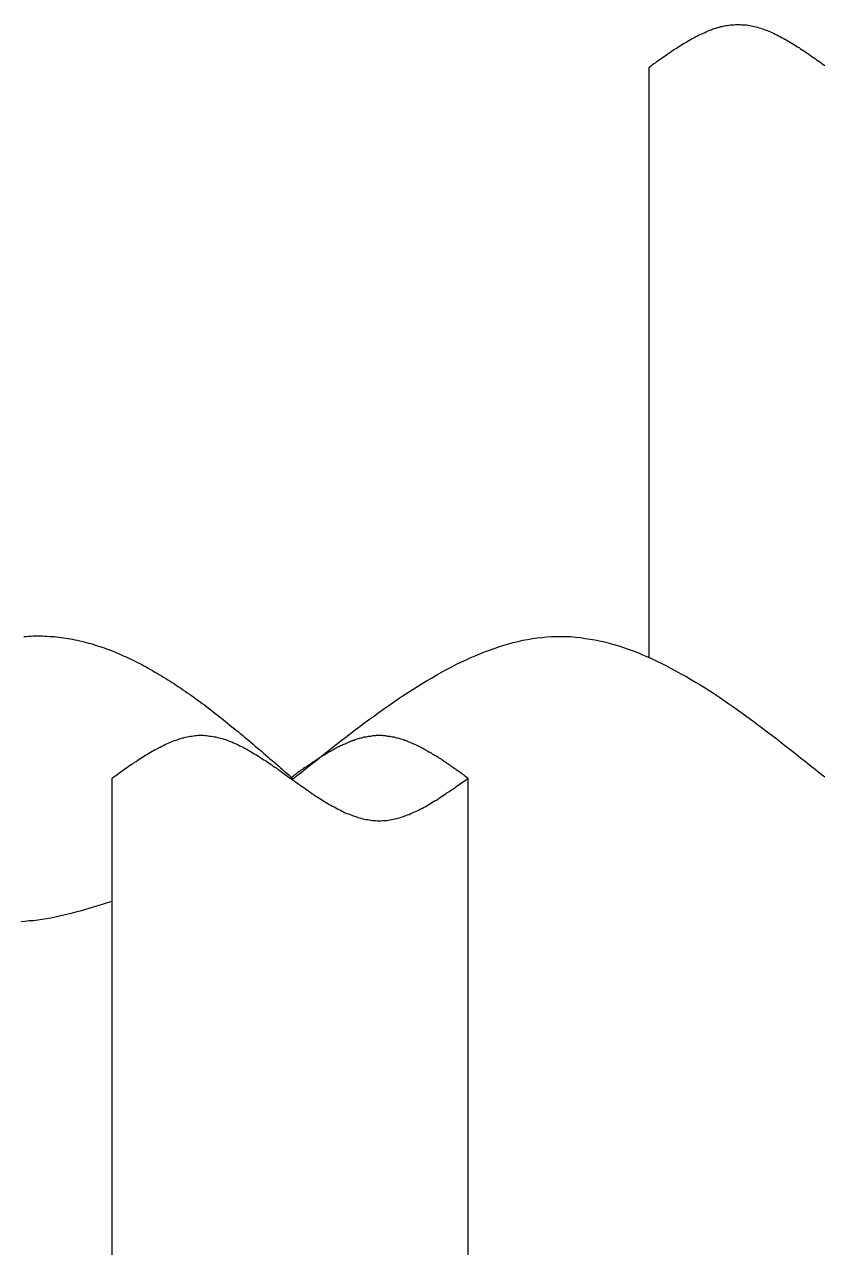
# Model space of a CAD drawing. Extents: x 443 to 1217, y -1921 to -677.
# Drawn here: x 594.7 to 598.35, y -729.96 to -724.38 of the extents above; entities that cross this region are included whole.
import ezdxf

# ---------------------------------------------------------------- set-up
doc = ezdxf.new("R2010")
doc.units = 0
doc.header["$MEASUREMENT"] = 0
doc.layers.add('5', color=7, linetype='CONTINUOUS')

msp = doc.modelspace()

# ---------------------------------------------------------------- linework, layer by layer
at = {"layer": '5', "color": 7}
for p, q in [((597.8509, -724.3997), (597.8586, -724.3976)), ((597.8586, -724.3976), (597.8662, -724.3954)), ((597.8662, -724.3954), (597.8727, -724.3932)), ((597.8727, -724.3932), (597.8804, -724.3921)), ((597.8804, -724.3921), (597.888, -724.3899)), ((597.888, -724.3899), (597.8945, -724.3889)), ((597.8945, -724.3889), (597.9022, -724.3878)), ((597.9022, -724.3878), (597.9098, -724.3867)), ((597.9098, -724.3867), (597.9174, -724.3856)), ((597.9174, -724.3856), (597.924, -724.3845)), ((597.924, -724.3845), (597.9316, -724.3845)), ((597.9316, -724.3845), (597.9392, -724.3834)), ((597.9392, -724.3834), (597.9458, -724.3834)), ((597.9458, -724.3834), (597.9534, -724.3834)), ((597.9534, -724.3834), (597.961, -724.3834)), ((597.961, -724.3834), (597.9676, -724.3845)), ((597.9676, -724.3845), (597.9752, -724.3845)), ((597.9752, -724.3845), (597.9828, -724.3856)), ((597.9828, -724.3856), (597.9894, -724.3856)), ((597.9894, -724.3856), (597.997, -724.3867)), ((597.997, -724.3867), (598.0046, -724.3878)), ((598.0046, -724.3878), (598.0112, -724.3899)), ((598.0112, -724.3899), (598.0188, -724.391)), ((598.0188, -724.391), (598.0264, -724.3932)), ((598.0264, -724.3932), (598.033, -724.3943)), ((598.033, -724.3943), (598.0406, -724.3965)), ((598.0406, -724.3965), (598.0482, -724.3987)), ((597.7278, -724.4564), (597.7354, -724.4521)), ((597.7354, -724.4521), (597.742, -724.4477)), ((597.742, -724.4477), (597.7496, -724.4444)), ((597.7496, -724.4444), (597.7572, -724.4401)), ((597.7572, -724.4401), (597.7638, -724.4368)), ((597.7638, -724.4368), (597.7714, -724.4324)), ((597.7714, -724.4324), (597.779, -724.4292)), ((597.779, -724.4292), (597.7856, -724.4259)), ((597.7856, -724.4259), (597.7932, -724.4226)), ((597.7932, -724.4226), (597.8008, -724.4194)), ((597.8008, -724.4194), (597.8074, -724.4161)), ((597.8074, -724.4161), (597.815, -724.4128)), ((597.815, -724.4128), (597.8226, -724.4096)), ((597.8226, -724.4096), (597.8292, -724.4074)), ((597.8292, -724.4074), (597.8368, -724.4041)), ((597.8368, -724.4041), (597.8444, -724.4019)), ((597.8444, -724.4019), (597.8509, -724.3997)), ((598.0482, -724.3987), (598.0547, -724.4008)), ((598.0547, -724.4008), (598.0624, -724.403)), ((598.0624, -724.403), (598.07, -724.4063)), ((598.07, -724.4063), (598.0765, -724.4085)), ((598.0765, -724.4085), (598.0842, -724.4117)), ((598.0842, -724.4117), (598.0918, -724.4139)), ((598.0918, -724.4139), (598.0994, -724.4172)), ((598.0994, -724.4172), (598.106, -724.4205)), ((598.106, -724.4205), (598.1136, -724.4237)), ((598.1136, -724.4237), (598.1212, -724.427)), ((598.1212, -724.427), (598.1278, -724.4303)), ((598.1278, -724.4303), (598.1354, -724.4346)), ((598.1354, -724.4346), (598.143, -724.4379)), ((598.143, -724.4379), (598.1496, -724.4423)), ((598.1496, -724.4423), (598.1572, -724.4455)), ((598.1572, -724.4455), (598.1648, -724.4499)), ((598.1648, -724.4499), (598.1714, -724.4542)), ((597.6406, -724.5109), (597.6472, -724.5066)), ((597.6472, -724.5066), (597.6548, -724.5011)), ((597.6548, -724.5011), (597.6624, -724.4967)), ((597.6624, -724.4967), (597.6689, -724.4924)), ((597.6689, -724.4924), (597.6766, -724.4869)), ((597.6766, -724.4869), (597.6842, -724.4826)), ((597.6842, -724.4826), (597.6907, -724.4782)), ((597.6907, -724.4782), (597.6984, -724.4739)), ((597.6984, -724.4739), (597.706, -724.4695)), ((597.706, -724.4695), (597.7136, -724.4651)), ((597.7136, -724.4651), (597.7202, -724.4608)), ((597.7202, -724.4608), (597.7278, -724.4564)), ((598.1714, -724.4542), (598.179, -724.4586)), ((598.179, -724.4586), (598.1866, -724.463)), ((598.1866, -724.463), (598.1932, -724.4673)), ((598.1932, -724.4673), (598.2008, -724.4717)), ((598.2008, -724.4717), (598.2084, -724.476)), ((598.2084, -724.476), (598.215, -724.4804)), ((598.215, -724.4804), (598.2226, -724.4848)), ((598.2226, -724.4848), (598.2302, -724.4891)), ((598.2302, -724.4891), (598.2367, -724.4946)), ((598.2367, -724.4946), (598.2444, -724.4989)), ((598.2444, -724.4989), (598.252, -724.5044)), ((598.252, -724.5044), (598.2585, -724.5087)), ((598.2585, -724.5087), (598.2662, -724.5142)), ((597.56, -724.5676), (597.5676, -724.5621)), ((597.5676, -724.5621), (597.5752, -724.5578)), ((597.5752, -724.5578), (597.5818, -724.5523)), ((597.5818, -724.5523), (597.5894, -724.5469)), ((597.5894, -724.5469), (597.597, -724.5414)), ((597.597, -724.5414), (597.6036, -724.5371)), ((597.6036, -724.5371), (597.6112, -724.5316)), ((597.6112, -724.5316), (597.6188, -724.5262)), ((597.6188, -724.5262), (597.6254, -724.5218)), ((597.6254, -724.5218), (597.633, -724.5164)), ((597.633, -724.5164), (597.6406, -724.5109)), ((598.2662, -724.5142), (598.2738, -724.5185)), ((598.2738, -724.5185), (598.2803, -724.524)), ((598.2803, -724.524), (598.288, -724.5294)), ((598.288, -724.5294), (598.2956, -724.5338)), ((598.2956, -724.5338), (598.3032, -724.5392)), ((598.3032, -724.5392), (598.3098, -724.5447)), ((598.3098, -724.5447), (598.3174, -724.5491)), ((598.3174, -724.5491), (598.325, -724.5545)), ((598.325, -724.5545), (598.3316, -724.56)), ((598.3316, -724.56), (598.3392, -724.5654)), ((598.3392, -724.5654), (598.3468, -724.5709)), ((597.5458, -724.5785), (597.5534, -724.573)), ((597.5534, -724.573), (597.56, -724.5676)), ((594.6948, -727.1766), (594.7057, -727.1755)), ((594.7057, -727.1755), (594.7166, -727.1744)), ((594.7166, -727.1744), (594.7275, -727.1744)), ((594.7275, -727.1744), (594.7384, -727.1734)), ((594.7384, -727.1734), (594.7493, -727.1734)), ((594.7493, -727.1734), (594.7591, -727.1734)), ((594.7591, -727.1734), (594.77, -727.1734)), ((594.77, -727.1734), (594.7809, -727.1734)), ((594.7809, -727.1734), (594.7918, -727.1744)), ((594.7918, -727.1744), (594.8016, -727.1744)), ((594.8016, -727.1744), (594.8125, -727.1755)), ((594.8125, -727.1755), (594.8234, -727.1755)), ((594.8234, -727.1755), (594.8343, -727.1766)), ((594.8343, -727.1766), (594.8441, -727.1777)), ((594.8441, -727.1777), (594.855, -727.1788)), ((594.855, -727.1788), (594.8648, -727.1799)), ((594.8648, -727.1799), (594.8757, -727.1821)), ((594.8757, -727.1821), (594.8866, -727.1832)), ((594.8866, -727.1832), (594.8964, -727.1853)), ((594.8964, -727.1853), (594.9073, -727.1864)), ((594.9073, -727.1864), (594.9171, -727.1886)), ((596.9922, -727.1897), (597.014, -727.1853)), ((597.014, -727.1853), (597.0358, -727.1821)), ((597.0358, -727.1821), (597.0576, -727.1799)), ((597.0576, -727.1799), (597.0794, -727.1777)), ((597.0794, -727.1777), (597.1012, -727.1766)), ((597.1012, -727.1766), (597.124, -727.1755)), ((597.124, -727.1755), (597.1458, -727.1755)), ((597.1458, -727.1755), (597.1676, -727.1755)), ((597.1676, -727.1755), (597.1894, -727.1766)), ((597.1894, -727.1766), (597.2112, -727.1788)), ((597.2112, -727.1788), (597.233, -727.181)), ((597.233, -727.181), (597.2548, -727.1843)), ((597.2548, -727.1843), (597.2766, -727.1875)), ((597.2766, -727.1875), (597.2984, -727.1908)), ((594.9171, -727.1886), (594.928, -727.1908)), ((594.928, -727.1908), (594.9378, -727.193)), ((594.9378, -727.193), (594.9487, -727.1952)), ((594.9487, -727.1952), (594.9586, -727.1973)), ((594.9586, -727.1973), (594.9695, -727.2006)), ((594.9695, -727.2006), (594.9793, -727.2028)), ((594.9793, -727.2028), (594.9902, -727.206)), ((594.9902, -727.206), (595, -727.2082)), ((595, -727.2082), (595.0109, -727.2115)), ((595.0109, -727.2115), (595.0207, -727.2148)), ((595.0207, -727.2148), (595.0305, -727.218)), ((595.0305, -727.218), (595.0414, -727.2213)), ((595.0414, -727.2213), (595.0512, -727.2246)), ((595.0512, -727.2246), (595.0621, -727.2278)), ((595.0621, -727.2278), (595.0719, -727.2322)), ((595.0719, -727.2322), (595.0817, -727.2355)), ((595.0817, -727.2355), (595.0926, -727.2398)), ((595.0926, -727.2398), (595.1024, -727.2431)), ((595.1024, -727.2431), (595.1122, -727.2475)), ((596.796, -727.2464), (596.8178, -727.2377)), ((596.8178, -727.2377), (596.8396, -727.23)), ((596.8396, -727.23), (596.8614, -727.2224)), ((596.8614, -727.2224), (596.8832, -727.2159)), ((596.8832, -727.2159), (596.905, -727.2093)), ((596.905, -727.2093), (596.9268, -727.2039)), ((596.9268, -727.2039), (596.9486, -727.1984)), ((596.9486, -727.1984), (596.9704, -727.193)), ((596.9704, -727.193), (596.9922, -727.1897)), ((597.2984, -727.1908), (597.3202, -727.1962)), ((597.3202, -727.1962), (597.342, -727.2006)), ((597.342, -727.2006), (597.3638, -727.206)), ((597.3638, -727.206), (597.3856, -727.2126)), ((597.3856, -727.2126), (597.4074, -727.2191)), ((597.4074, -727.2191), (597.4292, -727.2257)), ((597.4292, -727.2257), (597.451, -727.2333)), ((597.451, -727.2333), (597.4728, -727.242)), ((597.4728, -727.242), (597.4946, -727.2496)), ((595.1122, -727.2475), (595.122, -727.2518)), ((595.122, -727.2518), (595.1329, -727.2562)), ((595.1329, -727.2562), (595.1427, -727.2605)), ((595.1427, -727.2605), (595.1525, -727.2649)), ((595.1525, -727.2649), (595.1624, -727.2693)), ((595.1624, -727.2693), (595.1732, -727.2747)), ((595.1732, -727.2747), (595.1831, -727.2791)), ((595.1831, -727.2791), (595.1929, -727.2834)), ((595.1929, -727.2834), (595.2027, -727.2889)), ((595.2027, -727.2889), (595.2136, -727.2943)), ((595.2136, -727.2943), (595.2234, -727.2987)), ((595.2234, -727.2987), (595.2332, -727.3041)), ((596.6652, -727.3041), (596.687, -727.2932)), ((596.687, -727.2932), (596.7088, -727.2834)), ((596.7088, -727.2834), (596.7306, -727.2736)), ((596.7306, -727.2736), (596.7524, -727.2638)), ((596.7524, -727.2638), (596.7742, -727.2551)), ((596.7742, -727.2551), (596.796, -727.2464)), ((597.4946, -727.2496), (597.5164, -727.2595)), ((597.5164, -727.2595), (597.5382, -727.2682)), ((597.5382, -727.2682), (597.56, -727.278)), ((597.56, -727.278), (597.5818, -727.2889)), ((597.5818, -727.2889), (597.6036, -727.2987)), ((597.6036, -727.2987), (597.6254, -727.3096)), ((595.2332, -727.3041), (595.243, -727.3096)), ((595.243, -727.3096), (595.2528, -727.315)), ((595.2528, -727.315), (595.2626, -727.3205)), ((595.2626, -727.3205), (595.2724, -727.3259)), ((595.2724, -727.3259), (595.2822, -727.3314)), ((595.2822, -727.3314), (595.2931, -727.3379)), ((595.2931, -727.3379), (595.3029, -727.3434)), ((595.3029, -727.3434), (595.3127, -727.3488)), ((595.3127, -727.3488), (595.3226, -727.3554)), ((595.3226, -727.3554), (595.3324, -727.3608)), ((596.5562, -727.3641), (596.578, -727.351)), ((596.578, -727.351), (596.5998, -727.339)), ((596.5998, -727.339), (596.6216, -727.327)), ((596.6216, -727.327), (596.6434, -727.3161)), ((596.6434, -727.3161), (596.6652, -727.3041)), ((597.6254, -727.3096), (597.6472, -727.3216)), ((597.6472, -727.3216), (597.6689, -727.3336)), ((597.6689, -727.3336), (597.6907, -727.3455)), ((597.6907, -727.3455), (597.7136, -727.3575)), ((595.3324, -727.3608), (595.3422, -727.3673)), ((595.3422, -727.3673), (595.352, -727.3739)), ((595.352, -727.3739), (595.3618, -727.3793)), ((595.3618, -727.3793), (595.3716, -727.3859)), ((595.3716, -727.3859), (595.3814, -727.3924)), ((595.3814, -727.3924), (595.3912, -727.3989)), ((595.3912, -727.3989), (595.401, -727.4055)), ((595.401, -727.4055), (595.4108, -727.412)), ((596.468, -727.4175), (596.4898, -727.4033)), ((596.4898, -727.4033), (596.5116, -727.3902)), ((596.5116, -727.3902), (596.5344, -727.3772)), ((596.5344, -727.3772), (596.5562, -727.3641)), ((597.7136, -727.3575), (597.7354, -727.3706)), ((597.7354, -727.3706), (597.7572, -727.3837)), ((597.7572, -727.3837), (597.779, -727.3968)), ((597.779, -727.3968), (597.8008, -727.4098)), ((597.8008, -727.4098), (597.8226, -727.424)), ((595.4108, -727.412), (595.4206, -727.4186)), ((595.4206, -727.4186), (595.4304, -727.4251)), ((595.4304, -727.4251), (595.4403, -727.4327)), ((595.4403, -727.4327), (595.4501, -727.4393)), ((595.4501, -727.4393), (595.4599, -727.4458)), ((595.4599, -727.4458), (595.4697, -727.4534)), ((595.4697, -727.4534), (595.4795, -727.46)), ((595.4795, -727.46), (595.4893, -727.4676)), ((596.3808, -727.4752), (596.4026, -727.46)), ((596.4026, -727.46), (596.4244, -727.4458)), ((596.4244, -727.4458), (596.4462, -727.4316)), ((596.4462, -727.4316), (596.468, -727.4175)), ((597.8226, -727.424), (597.8444, -727.4382)), ((597.8444, -727.4382), (597.8662, -727.4534)), ((597.8662, -727.4534), (597.888, -727.4676)), ((595.4893, -727.4676), (595.4991, -727.4741)), ((595.4991, -727.4741), (595.5089, -727.4818)), ((595.5089, -727.4818), (595.5187, -727.4883)), ((595.5187, -727.4883), (595.5274, -727.4959)), ((595.5274, -727.4959), (595.5373, -727.5036)), ((595.5373, -727.5036), (595.5471, -727.5112)), ((595.5471, -727.5112), (595.5569, -727.5177)), ((595.5569, -727.5177), (595.5667, -727.5254)), ((596.2936, -727.5374), (596.3154, -727.521)), ((596.3154, -727.521), (596.3372, -727.5058)), ((596.3372, -727.5058), (596.359, -727.4905)), ((596.359, -727.4905), (596.3808, -727.4752)), ((597.888, -727.4676), (597.9098, -727.4829)), ((597.9098, -727.4829), (597.9316, -727.4981)), ((597.9316, -727.4981), (597.9534, -727.5134)), ((597.9534, -727.5134), (597.9752, -727.5286)), ((595.5667, -727.5254), (595.5765, -727.533)), ((595.5765, -727.533), (595.5863, -727.5406)), ((595.5863, -727.5406), (595.5961, -727.5483)), ((595.5961, -727.5483), (595.6059, -727.5559)), ((595.6059, -727.5559), (595.6146, -727.5635)), ((595.6146, -727.5635), (595.6244, -727.5711)), ((595.6244, -727.5711), (595.6342, -727.5799)), ((596.2282, -727.5853), (596.25, -727.569)), ((596.25, -727.569), (596.2718, -727.5526)), ((596.2718, -727.5526), (596.2936, -727.5374)), ((597.9752, -727.5286), (597.997, -727.545)), ((597.997, -727.545), (598.0188, -727.5613)), ((598.0188, -727.5613), (598.0406, -727.5777)), ((598.0406, -727.5777), (598.0624, -727.594)), ((595.4326, -727.6354), (595.4403, -727.6333)), ((595.4403, -727.6333), (595.4468, -727.6322)), ((595.4468, -727.6322), (595.4544, -727.6311)), ((595.4544, -727.6311), (595.4621, -727.63)), ((595.4621, -727.63), (595.4686, -727.6289)), ((595.4686, -727.6289), (595.4762, -727.6278)), ((595.4762, -727.6278), (595.4838, -727.6278)), ((595.4838, -727.6278), (595.4915, -727.6267)), ((595.4915, -727.6267), (595.498, -727.6267)), ((595.498, -727.6267), (595.5056, -727.6267)), ((595.5056, -727.6267), (595.5133, -727.6267)), ((595.5133, -727.6267), (595.5198, -727.6278)), ((595.5198, -727.6278), (595.5274, -727.6278)), ((595.5274, -727.6278), (595.5351, -727.6289)), ((595.5351, -727.6289), (595.5416, -727.63)), ((595.5416, -727.63), (595.5492, -727.63)), ((595.5492, -727.63), (595.5569, -727.6322)), ((595.5569, -727.6322), (595.5634, -727.6333)), ((595.5634, -727.6333), (595.571, -727.6344)), ((595.571, -727.6344), (595.5787, -727.6365)), ((595.6342, -727.5799), (595.6441, -727.5875)), ((595.6441, -727.5875), (595.6539, -727.5951)), ((595.6539, -727.5951), (595.6637, -727.6027)), ((595.6637, -727.6027), (595.6735, -727.6115)), ((595.6735, -727.6115), (595.6822, -727.6191)), ((595.6822, -727.6191), (595.692, -727.6267)), ((595.692, -727.6267), (595.7018, -727.6354)), ((596.1628, -727.6354), (596.1846, -727.618)), ((596.1846, -727.618), (596.2064, -727.6017)), ((596.2064, -727.6017), (596.2282, -727.5853)), ((596.2413, -727.6365), (596.2467, -727.6344)), ((596.2467, -727.6344), (596.2511, -727.6333)), ((596.2511, -727.6333), (596.2565, -727.6333)), ((596.2565, -727.6333), (596.262, -727.6322)), ((596.262, -727.6322), (596.2663, -727.6311)), ((596.2663, -727.6311), (596.2718, -727.63)), ((596.2718, -727.63), (596.2772, -727.63)), ((596.2772, -727.63), (596.2816, -727.6289)), ((596.2816, -727.6289), (596.2871, -727.6278)), ((596.2871, -727.6278), (596.2925, -727.6278)), ((596.2925, -727.6278), (596.2979, -727.6278)), ((596.2979, -727.6278), (596.3023, -727.6267)), ((596.3023, -727.6267), (596.3078, -727.6267)), ((596.3078, -727.6267), (596.3132, -727.6267)), ((596.3132, -727.6267), (596.3176, -727.6267)), ((596.3176, -727.6267), (596.323, -727.6267)), ((596.323, -727.6267), (596.3285, -727.6267)), ((596.3285, -727.6267), (596.3328, -727.6278)), ((596.3328, -727.6278), (596.3383, -727.6278)), ((596.3383, -727.6278), (596.3437, -727.6278)), ((596.3437, -727.6278), (596.3481, -727.6289)), ((596.3481, -727.6289), (596.3535, -727.63)), ((596.3535, -727.63), (596.359, -727.63)), ((596.359, -727.63), (596.3633, -727.6311)), ((596.3633, -727.6311), (596.3688, -727.6322)), ((596.3688, -727.6322), (596.3742, -727.6333)), ((596.3742, -727.6333), (596.3786, -727.6333)), ((596.3786, -727.6333), (596.384, -727.6344)), ((596.384, -727.6344), (596.3895, -727.6365)), ((598.0624, -727.594), (598.0842, -727.6104)), ((598.0842, -727.6104), (598.106, -727.6267)), ((598.106, -727.6267), (598.1278, -727.6431)), ((595.2942, -727.691), (595.3018, -727.6878)), ((595.3018, -727.6878), (595.3095, -727.6834)), ((595.3095, -727.6834), (595.316, -727.6801)), ((595.316, -727.6801), (595.3236, -727.6758)), ((595.3236, -727.6758), (595.3313, -727.6725)), ((595.3313, -727.6725), (595.3378, -727.6692)), ((595.3378, -727.6692), (595.3454, -727.666)), ((595.3454, -727.666), (595.3531, -727.6627)), ((595.3531, -727.6627), (595.3596, -727.6594)), ((595.3596, -727.6594), (595.3672, -727.6561)), ((595.3672, -727.6561), (595.3749, -727.6529)), ((595.3749, -727.6529), (595.3814, -727.6507)), ((595.3814, -727.6507), (595.389, -727.6485)), ((595.389, -727.6485), (595.3967, -727.6452)), ((595.3967, -727.6452), (595.4032, -727.6431)), ((595.4032, -727.6431), (595.4108, -727.6409)), ((595.4108, -727.6409), (595.4185, -727.6387)), ((595.4185, -727.6387), (595.425, -727.6376)), ((595.425, -727.6376), (595.4326, -727.6354)), ((595.5787, -727.6365), (595.5852, -727.6376)), ((595.5852, -727.6376), (595.5928, -727.6398)), ((595.5928, -727.6398), (595.6005, -727.642)), ((595.6005, -727.642), (595.607, -727.6442)), ((595.607, -727.6442), (595.6146, -727.6463)), ((595.6146, -727.6463), (595.6223, -727.6496)), ((595.6223, -727.6496), (595.6288, -727.6518)), ((595.6288, -727.6518), (595.6364, -727.6551)), ((595.6364, -727.6551), (595.6441, -727.6572)), ((595.6441, -727.6572), (595.6506, -727.6605)), ((595.6506, -727.6605), (595.6582, -727.6638)), ((595.6582, -727.6638), (595.6659, -727.667)), ((595.6659, -727.667), (595.6724, -727.6703)), ((595.6724, -727.6703), (595.68, -727.6747)), ((595.68, -727.6747), (595.6876, -727.6779)), ((595.6876, -727.6779), (595.6953, -727.6812)), ((595.6953, -727.6812), (595.7018, -727.6856)), ((595.7018, -727.6354), (595.7116, -727.6431)), ((595.7018, -727.6856), (595.7094, -727.6888)), ((595.7094, -727.6888), (595.7171, -727.6932)), ((595.7116, -727.6431), (595.7214, -727.6507)), ((595.7214, -727.6507), (595.7312, -727.6594)), ((595.7312, -727.6594), (595.74, -727.667)), ((595.74, -727.667), (595.7498, -727.6758)), ((595.7498, -727.6758), (595.7596, -727.6834)), ((595.7596, -727.6834), (595.7694, -727.6921)), ((596.0756, -727.703), (596.0974, -727.6856)), ((596.0974, -727.6856), (596.1192, -727.6692)), ((596.104, -727.6932), (596.1083, -727.6899)), ((596.1083, -727.6899), (596.1138, -727.6867)), ((596.1138, -727.6867), (596.1192, -727.6845)), ((596.1192, -727.6692), (596.141, -727.6518)), ((596.1192, -727.6845), (596.1236, -727.6812)), ((596.1236, -727.6812), (596.129, -727.679)), ((596.129, -727.679), (596.1345, -727.6769)), ((596.1345, -727.6769), (596.1388, -727.6736)), ((596.1388, -727.6736), (596.1443, -727.6714)), ((596.141, -727.6518), (596.1628, -727.6354)), ((596.1443, -727.6714), (596.1497, -727.6692)), ((596.1497, -727.6692), (596.1541, -727.667)), ((596.1541, -727.667), (596.1595, -727.6649)), ((596.1595, -727.6649), (596.165, -727.6627)), ((596.165, -727.6627), (596.1693, -727.6605)), ((596.1693, -727.6605), (596.1748, -727.6583)), ((596.1748, -727.6583), (596.1802, -727.6561)), ((596.1802, -727.6561), (596.1846, -727.654)), ((596.1846, -727.654), (596.1901, -727.6518)), ((596.1901, -727.6518), (596.1955, -727.6496)), ((596.1955, -727.6496), (596.201, -727.6485)), ((596.201, -727.6485), (596.2053, -727.6463)), ((596.2053, -727.6463), (596.2108, -727.6442)), ((596.2108, -727.6442), (596.2162, -727.6431)), ((596.2162, -727.6431), (596.2206, -727.642)), ((596.2206, -727.642), (596.226, -727.6398)), ((596.226, -727.6398), (596.2315, -727.6387)), ((596.2315, -727.6387), (596.2358, -727.6376)), ((596.2358, -727.6376), (596.2413, -727.6365)), ((596.3895, -727.6365), (596.3949, -727.6376)), ((596.3949, -727.6376), (596.3993, -727.6387)), ((596.3993, -727.6387), (596.4048, -727.6398)), ((596.4048, -727.6398), (596.4102, -727.642)), ((596.4102, -727.642), (596.4146, -727.6431)), ((596.4146, -727.6431), (596.42, -727.6442)), ((596.42, -727.6442), (596.4255, -727.6463)), ((596.4255, -727.6463), (596.4298, -727.6485)), ((596.4298, -727.6485), (596.4353, -727.6496)), ((596.4353, -727.6496), (596.4407, -727.6518)), ((596.4407, -727.6518), (596.4451, -727.654)), ((596.4451, -727.654), (596.4505, -727.6561)), ((596.4505, -727.6561), (596.456, -727.6583)), ((596.456, -727.6583), (596.4603, -727.6605)), ((596.4603, -727.6605), (596.4658, -727.6627)), ((596.4658, -727.6627), (596.4712, -727.6649)), ((596.4712, -727.6649), (596.4756, -727.667)), ((596.4756, -727.667), (596.481, -727.6692)), ((596.481, -727.6692), (596.4865, -727.6714)), ((596.4865, -727.6714), (596.4908, -727.6736)), ((596.4908, -727.6736), (596.4963, -727.6769)), ((596.4963, -727.6769), (596.5017, -727.679)), ((596.5017, -727.679), (596.5072, -727.6812)), ((596.5072, -727.6812), (596.5116, -727.6845)), ((596.5116, -727.6845), (596.517, -727.6867)), ((596.517, -727.6867), (596.5225, -727.6899)), ((596.5225, -727.6899), (596.5268, -727.6932)), ((598.1278, -727.6431), (598.1496, -727.6605)), ((598.1496, -727.6605), (598.1714, -727.6779)), ((598.1714, -727.6779), (598.1932, -727.6943)), ((595.1994, -727.7499), (595.207, -727.7455)), ((595.207, -727.7455), (595.2147, -727.7401)), ((595.2147, -727.7401), (595.2212, -727.7357)), ((595.2212, -727.7357), (595.2288, -727.7303)), ((595.2288, -727.7303), (595.2365, -727.7259)), ((595.2365, -727.7259), (595.243, -727.7215)), ((595.243, -727.7215), (595.2506, -727.7172)), ((595.2506, -727.7172), (595.2583, -727.7128)), ((595.2583, -727.7128), (595.2648, -727.7085)), ((595.2648, -727.7085), (595.2724, -727.7041)), ((595.2724, -727.7041), (595.2801, -727.6997)), ((595.2801, -727.6997), (595.2866, -727.6954)), ((595.2866, -727.6954), (595.2942, -727.691)), ((595.7171, -727.6932), (595.7236, -727.6976)), ((595.7236, -727.6976), (595.7312, -727.7019)), ((595.7312, -727.7019), (595.7389, -727.7063)), ((595.7389, -727.7063), (595.7454, -727.7106)), ((595.7454, -727.7106), (595.753, -727.715)), ((595.753, -727.715), (595.7607, -727.7194)), ((595.7607, -727.7194), (595.7672, -727.7237)), ((595.7672, -727.7237), (595.7748, -727.7281)), ((595.7694, -727.6921), (595.7792, -727.6997)), ((595.7748, -727.7281), (595.7825, -727.7335)), ((595.7792, -727.6997), (595.7879, -727.7085)), ((595.7825, -727.7335), (595.789, -727.7379)), ((595.7879, -727.7085), (595.7977, -727.7161)), ((595.789, -727.7379), (595.7966, -727.7422)), ((595.7966, -727.7422), (595.8043, -727.7477)), ((595.7977, -727.7161), (595.8075, -727.7248)), ((595.8075, -727.7248), (595.8173, -727.7335)), ((595.8173, -727.7335), (595.8271, -727.7412)), ((595.8271, -727.7412), (595.8359, -727.7499)), ((596.0102, -727.7553), (596.032, -727.7379)), ((596.0168, -727.7466), (596.0222, -727.7433)), ((596.0222, -727.7433), (596.0266, -727.7401)), ((596.0266, -727.7401), (596.032, -727.7357)), ((596.032, -727.7379), (596.0538, -727.7204)), ((596.032, -727.7357), (596.0375, -727.7324)), ((596.0375, -727.7324), (596.0418, -727.7292)), ((596.0418, -727.7292), (596.0473, -727.7259)), ((596.0473, -727.7259), (596.0527, -727.7226)), ((596.0527, -727.7226), (596.0571, -727.7194)), ((596.0538, -727.7204), (596.0756, -727.703)), ((596.0571, -727.7194), (596.0625, -727.7172)), ((596.0625, -727.7172), (596.068, -727.7139)), ((596.068, -727.7139), (596.0724, -727.7106)), ((596.0724, -727.7106), (596.0778, -727.7074)), ((596.0778, -727.7074), (596.0833, -727.7041)), ((596.0833, -727.7041), (596.0876, -727.7019)), ((596.0876, -727.7019), (596.0931, -727.6987)), ((596.0931, -727.6987), (596.0985, -727.6954)), ((596.0985, -727.6954), (596.104, -727.6932)), ((596.5268, -727.6932), (596.5323, -727.6954)), ((596.5323, -727.6954), (596.5377, -727.6987)), ((596.5377, -727.6987), (596.5421, -727.7019)), ((596.5421, -727.7019), (596.5475, -727.7041)), ((596.5475, -727.7041), (596.553, -727.7074)), ((596.553, -727.7074), (596.5573, -727.7106)), ((596.5573, -727.7106), (596.5628, -727.7139)), ((596.5628, -727.7139), (596.5682, -727.7172)), ((596.5682, -727.7172), (596.5726, -727.7194)), ((596.5726, -727.7194), (596.578, -727.7226)), ((596.578, -727.7226), (596.5835, -727.7259)), ((596.5835, -727.7259), (596.5878, -727.7292)), ((596.5878, -727.7292), (596.5933, -727.7324)), ((596.5933, -727.7324), (596.5987, -727.7357)), ((596.5987, -727.7357), (596.6042, -727.7401)), ((596.6042, -727.7401), (596.6085, -727.7433)), ((596.6085, -727.7433), (596.614, -727.7466)), ((598.1932, -727.6943), (598.215, -727.7117)), ((598.215, -727.7117), (598.2367, -727.7292)), ((598.2367, -727.7292), (598.2585, -727.7466)), ((595.1198, -727.8065), (595.1275, -727.8011)), ((595.1275, -727.8011), (595.134, -727.7956)), ((595.134, -727.7956), (595.1416, -727.7902)), ((595.1416, -727.7902), (595.1493, -727.7847)), ((595.1493, -727.7847), (595.1558, -727.7804)), ((595.1558, -727.7804), (595.1634, -727.7749)), ((595.1634, -727.7749), (595.1711, -727.7695)), ((595.1711, -727.7695), (595.1776, -727.7651)), ((595.1776, -727.7651), (595.1852, -727.7597)), ((595.1852, -727.7597), (595.1929, -727.7553)), ((595.1929, -727.7553), (595.1994, -727.7499)), ((595.8043, -727.7477), (595.8108, -727.7521)), ((595.8108, -727.7521), (595.8184, -727.7575)), ((595.8184, -727.7575), (595.8261, -727.7619)), ((595.8261, -727.7619), (595.8326, -727.7673)), ((595.8326, -727.7673), (595.8402, -727.7728)), ((595.8359, -727.7499), (595.8457, -727.7575)), ((595.8402, -727.7728), (595.8479, -727.7771)), ((595.8457, -727.7575), (595.8555, -727.7662)), ((595.8479, -727.7771), (595.8544, -727.7826)), ((595.8544, -727.7826), (595.862, -727.788)), ((595.8555, -727.7662), (595.8653, -727.7749)), ((595.862, -727.788), (595.8696, -727.7935)), ((595.8653, -727.7749), (595.8751, -727.7826)), ((595.8696, -727.7935), (595.8762, -727.7978)), ((595.8751, -727.7826), (595.8838, -727.7913)), ((595.8762, -727.7978), (595.8838, -727.8033)), ((595.8838, -727.7913), (595.8936, -727.8)), ((595.8936, -727.8), (595.9034, -727.8076)), ((595.935, -727.8033), (595.9405, -727.8)), ((595.9405, -727.8), (595.9448, -727.7956)), ((595.9448, -727.8076), (595.9666, -727.7902)), ((595.9448, -727.7956), (595.9503, -727.7924)), ((595.9503, -727.7924), (595.9557, -727.7891)), ((595.9557, -727.7891), (595.9601, -727.7847)), ((595.9601, -727.7847), (595.9656, -727.7815)), ((595.9656, -727.7815), (595.971, -727.7782)), ((595.9666, -727.7902), (595.9884, -727.7728)), ((595.971, -727.7782), (595.9754, -727.7738)), ((595.9754, -727.7738), (595.9808, -727.7706)), ((595.9808, -727.7706), (595.9863, -727.7673)), ((595.9863, -727.7673), (595.9906, -727.764)), ((595.9884, -727.7728), (596.0102, -727.7553)), ((595.9906, -727.764), (595.9961, -727.7597)), ((595.9961, -727.7597), (596.0015, -727.7564)), ((596.0015, -727.7564), (596.007, -727.7531)), ((596.007, -727.7531), (596.0113, -727.7499)), ((596.0113, -727.7499), (596.0168, -727.7466)), ((596.614, -727.7466), (596.6194, -727.7499)), ((596.6194, -727.7499), (596.6238, -727.7531)), ((596.6238, -727.7531), (596.6293, -727.7564)), ((596.6293, -727.7564), (596.6347, -727.7597)), ((596.6347, -727.7597), (596.6391, -727.764)), ((596.6391, -727.764), (596.6445, -727.7673)), ((596.6445, -727.7673), (596.65, -727.7706)), ((596.65, -727.7706), (596.6543, -727.7738)), ((596.6543, -727.7738), (596.6598, -727.7782)), ((596.6598, -727.7782), (596.6652, -727.7815)), ((596.6652, -727.7815), (596.6696, -727.7847)), ((596.6696, -727.7847), (596.675, -727.7891)), ((596.675, -727.7891), (596.6805, -727.7924)), ((596.6805, -727.7924), (596.6848, -727.7956)), ((596.6848, -727.7956), (596.6903, -727.8)), ((596.6903, -727.8), (596.6957, -727.8033)), ((598.2585, -727.7466), (598.2803, -727.764)), ((598.2803, -727.764), (598.3032, -727.7815)), ((598.3032, -727.7815), (598.325, -727.7989)), ((598.325, -727.7989), (598.3468, -727.8164)), ((595.0981, -727.8218), (595.1057, -727.8164)), ((595.1057, -727.8164), (595.1122, -727.8109)), ((595.1122, -727.8109), (595.1198, -727.8065)), ((595.8838, -727.8033), (595.8914, -727.8087)), ((595.8914, -727.8087), (595.8991, -727.8142)), ((595.8991, -727.8142), (595.9056, -727.8196)), ((595.9034, -727.8076), (595.9132, -727.8164)), ((595.9056, -727.8196), (595.9132, -727.824)), ((595.91, -727.8218), (595.9143, -727.8185)), ((595.9132, -727.8164), (595.922, -727.8251)), ((595.9132, -727.824), (595.9209, -727.8294)), ((595.9143, -727.8185), (595.9198, -727.8142)), ((595.9198, -727.8142), (595.9252, -727.8109)), ((595.9209, -727.8294), (595.9274, -727.8349)), ((595.922, -727.8251), (595.9448, -727.8076)), ((595.9252, -727.8109), (595.9296, -727.8065)), ((595.9274, -727.8349), (595.935, -727.8403)), ((595.9296, -727.8065), (595.935, -727.8033)), ((595.935, -727.8403), (595.9427, -727.8458)), ((595.9427, -727.8458), (595.9492, -727.8501)), ((595.9492, -727.8501), (595.9568, -727.8556)), ((595.9568, -727.8556), (595.9645, -727.861)), ((596.663, -727.8632), (596.6707, -727.8578)), ((596.6707, -727.8578), (596.6772, -727.8534)), ((596.6772, -727.8534), (596.6848, -727.848)), ((596.6848, -727.848), (596.6925, -727.8425)), ((596.6925, -727.8425), (596.699, -727.8371)), ((596.6957, -727.8033), (596.7012, -727.8065)), ((596.699, -727.8371), (596.7066, -727.8327)), ((596.7012, -727.8065), (596.7055, -727.8109)), ((596.7055, -727.8109), (596.711, -727.8142)), ((596.7066, -727.8327), (596.7143, -727.8272)), ((596.711, -727.8142), (596.7164, -727.8185)), ((596.7143, -727.8272), (596.7208, -727.8218)), ((596.7164, -727.8185), (596.7208, -727.8218)), ((595.9645, -727.861), (595.971, -727.8654)), ((595.971, -727.8654), (595.9786, -727.8708)), ((595.9786, -727.8708), (595.9863, -727.8763)), ((595.9863, -727.8763), (595.9928, -727.8807)), ((595.9928, -727.8807), (596.0004, -727.8861)), ((596.0004, -727.8861), (596.0081, -727.8915)), ((596.0081, -727.8915), (596.0146, -727.8959)), ((596.0146, -727.8959), (596.0222, -727.9014)), ((596.0222, -727.9014), (596.0299, -727.9057)), ((596.0299, -727.9057), (596.0364, -727.9101)), ((596.0364, -727.9101), (596.044, -727.9155)), ((596.5824, -727.9177), (596.59, -727.9123)), ((596.59, -727.9123), (596.5977, -727.9079)), ((596.5977, -727.9079), (596.6042, -727.9035)), ((596.6042, -727.9035), (596.6118, -727.8981)), ((596.6118, -727.8981), (596.6194, -727.8937)), ((596.6194, -727.8937), (596.626, -727.8883)), ((596.626, -727.8883), (596.6336, -727.8839)), ((596.6336, -727.8839), (596.6412, -727.8785)), ((596.6412, -727.8785), (596.6478, -727.8741)), ((596.6478, -727.8741), (596.6554, -727.8687)), ((596.6554, -727.8687), (596.663, -727.8632)), ((596.044, -727.9155), (596.0516, -727.9199)), ((596.0516, -727.9199), (596.0582, -727.9242)), ((596.0582, -727.9242), (596.0658, -727.9286)), ((596.0658, -727.9286), (596.0734, -727.933)), ((596.0734, -727.933), (596.0811, -727.9373)), ((596.0811, -727.9373), (596.0876, -727.9417)), ((596.0876, -727.9417), (596.0952, -727.946)), ((596.0952, -727.946), (596.1029, -727.9504)), ((596.1029, -727.9504), (596.1094, -727.9537)), ((596.1094, -727.9537), (596.117, -727.958)), ((596.117, -727.958), (596.1247, -727.9624)), ((596.1247, -727.9624), (596.1312, -727.9657)), ((596.1312, -727.9657), (596.1388, -727.9689)), ((596.1388, -727.9689), (596.1465, -727.9733)), ((596.4887, -727.9711), (596.4952, -727.9678)), ((596.4952, -727.9678), (596.5028, -727.9635)), ((596.5028, -727.9635), (596.5105, -727.9602)), ((596.5105, -727.9602), (596.517, -727.9558)), ((596.517, -727.9558), (596.5246, -727.9526)), ((596.5246, -727.9526), (596.5323, -727.9482)), ((596.5323, -727.9482), (596.5388, -727.9439)), ((596.5388, -727.9439), (596.5464, -727.9395)), ((596.5464, -727.9395), (596.5541, -727.9351)), ((596.5541, -727.9351), (596.5606, -727.9308)), ((596.5606, -727.9308), (596.5682, -727.9264)), ((596.5682, -727.9264), (596.5759, -727.9221)), ((596.5759, -727.9221), (596.5824, -727.9177)), ((596.1465, -727.9733), (596.153, -727.9766)), ((596.153, -727.9766), (596.1606, -727.9798)), ((596.1606, -727.9798), (596.1683, -727.9831)), ((596.1683, -727.9831), (596.1748, -727.9853)), ((596.1748, -727.9853), (596.1824, -727.9885)), ((596.1824, -727.9885), (596.1901, -727.9918)), ((596.1901, -727.9918), (596.1966, -727.994)), ((596.1966, -727.994), (596.2042, -727.9962)), ((596.2042, -727.9962), (596.2119, -727.9994)), ((596.2119, -727.9994), (596.2184, -728.0016)), ((596.2184, -728.0016), (596.226, -728.0038)), ((596.226, -728.0038), (596.2336, -728.0049)), ((596.2336, -728.0049), (596.2402, -728.0071)), ((596.2402, -728.0071), (596.2478, -728.0093)), ((596.2478, -728.0093), (596.2554, -728.0103)), ((596.2554, -728.0103), (596.262, -728.0114)), ((596.262, -728.0114), (596.2696, -728.0125)), ((596.2696, -728.0125), (596.2772, -728.0136)), ((596.2772, -728.0136), (596.2849, -728.0147)), ((596.2849, -728.0147), (596.2914, -728.0158)), ((596.2914, -728.0158), (596.299, -728.0158)), ((596.299, -728.0158), (596.3067, -728.0169)), ((596.3067, -728.0169), (596.3132, -728.0169)), ((596.3132, -728.0169), (596.3208, -728.0169)), ((596.3208, -728.0169), (596.3285, -728.0158)), ((596.3285, -728.0158), (596.335, -728.0158)), ((596.335, -728.0158), (596.3426, -728.0147)), ((596.3426, -728.0147), (596.3503, -728.0147)), ((596.3503, -728.0147), (596.3568, -728.0136)), ((596.3568, -728.0136), (596.3644, -728.0125)), ((596.3644, -728.0125), (596.3721, -728.0114)), ((596.3721, -728.0114), (596.3786, -728.0093)), ((596.3786, -728.0093), (596.3862, -728.0082)), ((596.3862, -728.0082), (596.3939, -728.006)), ((596.3939, -728.006), (596.4004, -728.0049)), ((596.4004, -728.0049), (596.408, -728.0027)), ((596.408, -728.0027), (596.4157, -728.0005)), ((596.4157, -728.0005), (596.4222, -727.9984)), ((596.4222, -727.9984), (596.4298, -727.9951)), ((596.4298, -727.9951), (596.4374, -727.9929)), ((596.4374, -727.9929), (596.444, -727.9896)), ((596.444, -727.9896), (596.4516, -727.9875)), ((596.4516, -727.9875), (596.4592, -727.9842)), ((596.4592, -727.9842), (596.4669, -727.9809)), ((596.4669, -727.9809), (596.4734, -727.9776)), ((596.4734, -727.9776), (596.481, -727.9744)), ((596.481, -727.9744), (596.4887, -727.9711)), ((594.9771, -728.4201), (594.9978, -728.4136)), ((594.9978, -728.4136), (595.0174, -728.4081)), ((595.0174, -728.4081), (595.0381, -728.4016)), ((595.0381, -728.4016), (595.0577, -728.3961)), ((595.0577, -728.3961), (595.0773, -728.3896)), ((595.0773, -728.3896), (595.0981, -728.3831)), ((594.7199, -728.4724), (594.7395, -728.4713)), ((594.7395, -728.4713), (594.7591, -728.4681)), ((594.7591, -728.4681), (594.7787, -728.4659)), ((594.7787, -728.4659), (594.7983, -728.4626)), ((594.7983, -728.4626), (594.818, -728.4593)), ((594.818, -728.4593), (594.8376, -728.455)), ((594.8376, -728.455), (594.8583, -728.4506)), ((594.8583, -728.4506), (594.8779, -728.4463)), ((594.8779, -728.4463), (594.8975, -728.4419)), ((594.8975, -728.4419), (594.9171, -728.4365)), ((594.9171, -728.4365), (594.9378, -728.431)), ((594.9378, -728.431), (594.9575, -728.4256)), ((594.9575, -728.4256), (594.9771, -728.4201)), ((594.6817, -728.4757), (594.7014, -728.4746)), ((594.7014, -728.4746), (594.7199, -728.4724))]:
    msp.add_line(p, q, dxfattribs=at)
at = {"layer": '5', "linetype": 'Continuous'}
for p, q in [((597.5457, -727.2717), (597.5457, -724.5783)), ((595.0979, -730.5151), (595.0979, -727.8217)), ((596.7211, -731.6213), (596.7211, -727.8217))]:
    msp.add_line(p, q, dxfattribs=at)

doc.saveas('drawing.dxf')
